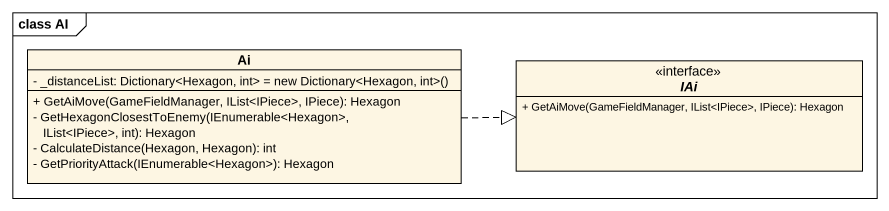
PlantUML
@startuml
mainframe class AI
hide circle
hide empty members
skinparam classAttributeIconSize 0
class Ai {
  {field} - _distanceList: Dictionary<Hexagon, int> = new Dictionary<Hexagon, int>()
  + GetAiMove(GameFieldManager, IList<IPiece>, IPiece): Hexagon
  - GetHexagonClosestToEnemy(IEnumerable<Hexagon>, IList<IPiece>, int): Hexagon
  - CalculateDistance(Hexagon, Hexagon): int
  - GetPriorityAttack(IEnumerable<Hexagon>): Hexagon
}
interface IAi {
  + GetAiMove(GameFieldManager, IList<IPiece>, IPiece): Hexagon
}
Ai .right.|> IAi
@enduml
